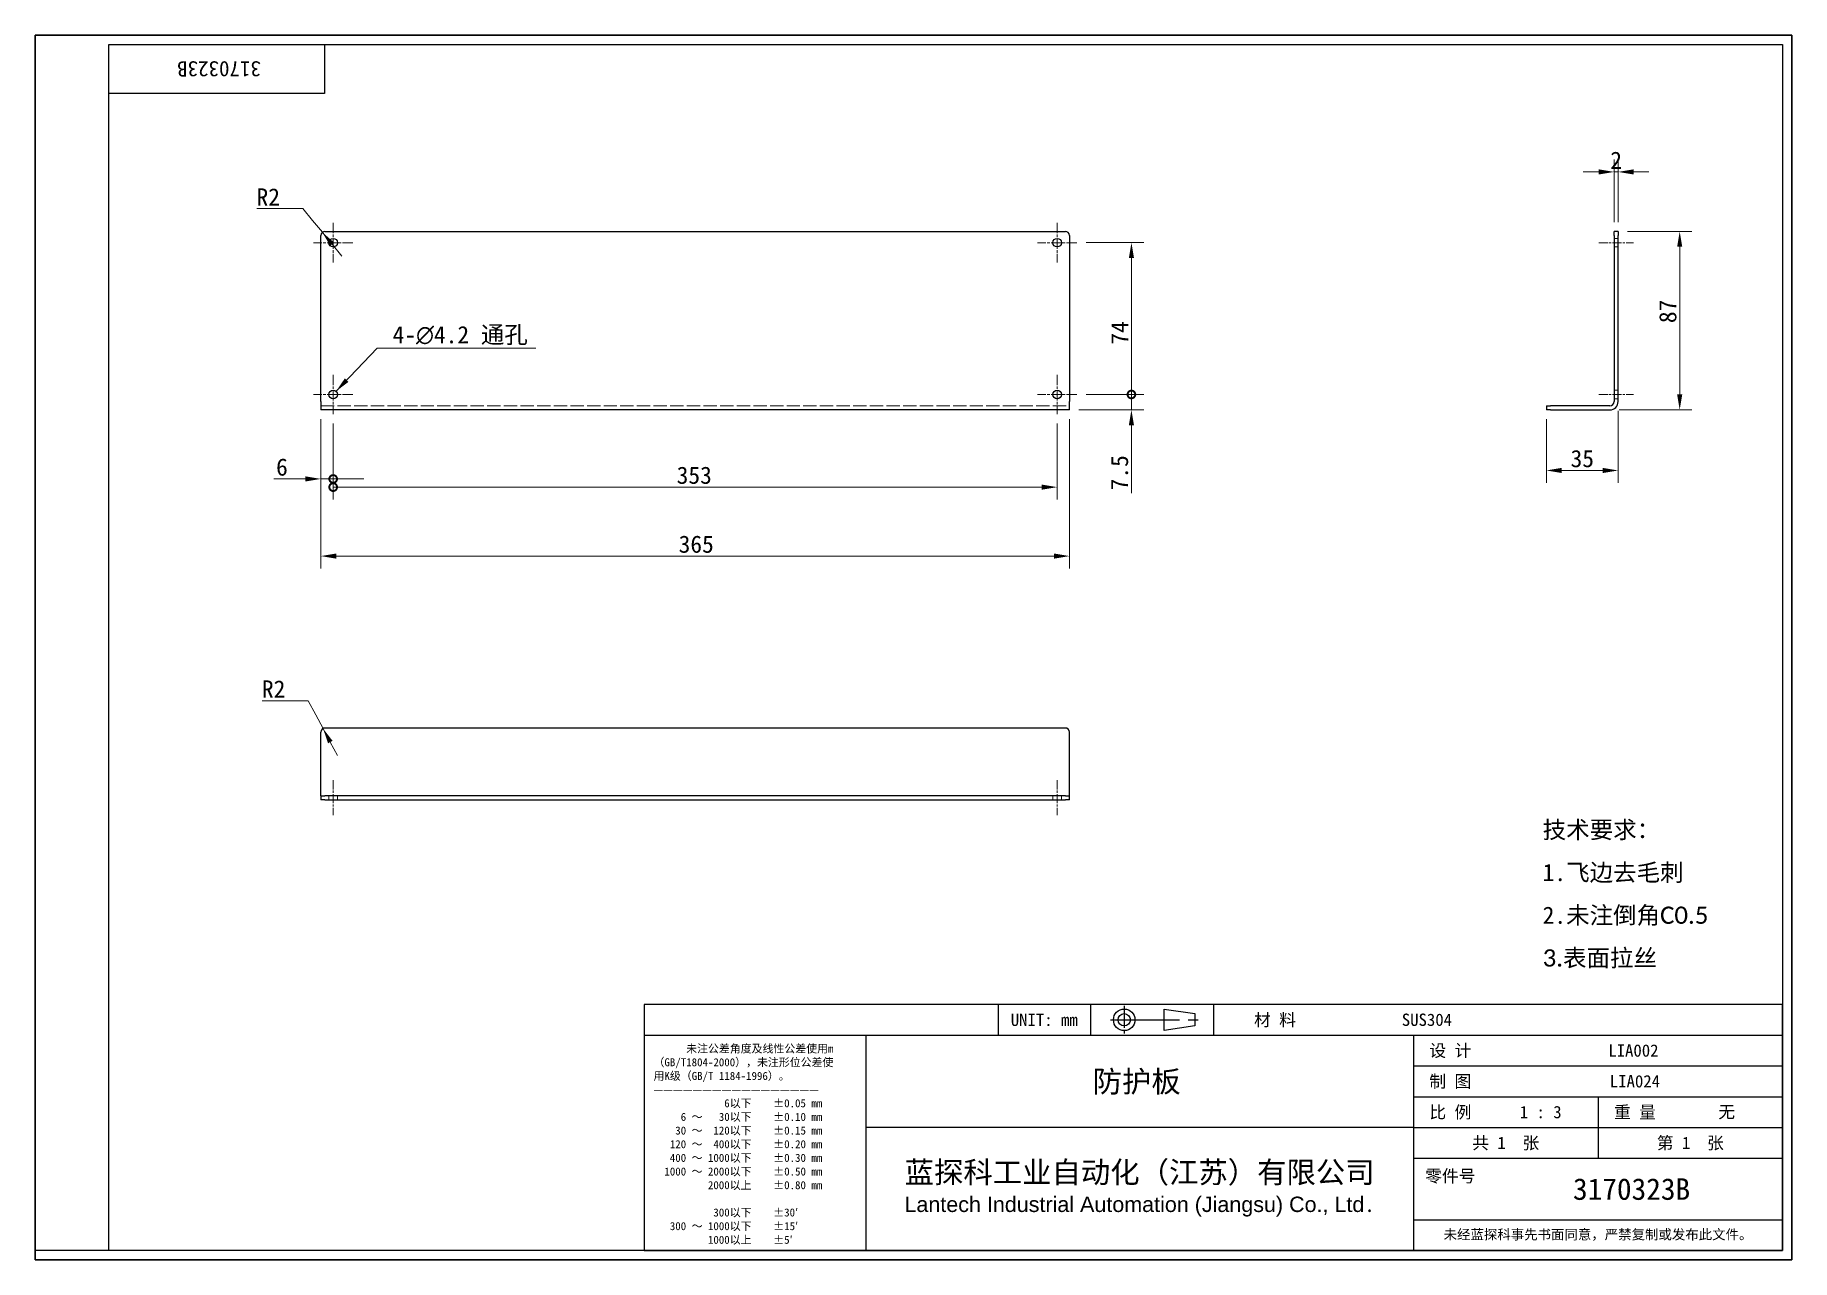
# Model space of a CAD drawing. Header units: millimetres. Extents: x 18 to 875, y 16 to 614.
import ezdxf
from ezdxf.enums import TextEntityAlignment as Align

# ---------------------------------------------------------------- set-up
doc = ezdxf.new("R2010")
doc.units = ezdxf.units.MM
doc.header["$LTSCALE"] = 3
doc.linetypes.add('CHAIN', pattern=[0.3543, 0.2362, -0.0295, 0.0591, -0.0295])
doc.linetypes.add('DASHED', pattern=[0.2067, 0.1654, -0.0413])
for name, color, linetype, lineweight in [('1', 7, 'Continuous', 18), ('可见 (ISO)', 7, 'Continuous', 25), ('图框 (ISO)', 7, 'Continuous', 35), ('标题 (ISO)', 7, 'Continuous', 25)]:
    doc.layers.add(name, color=color, linetype=linetype, lineweight=lineweight)
for name, color, linetype, lineweight, true_color in [('中心标记 (ISO)', 1, 'CHAIN', 18, 0xff0000), ('中心线 (ISO)', 1, 'CHAIN', 18, 0xff0000), ('尺寸 (ISO)', 7, 'Continuous', 18, 0x008000), ('符号 (ISO)', 7, 'Continuous', 18, 0x008000), ('隐藏 (ISO)', 5, 'DASHED', 18, 0x0000ff)]:
    doc.layers.add(name, color=color, linetype=linetype, lineweight=lineweight, true_color=true_color)
doc.styles.add('文本样式164', font='SimSun.ttf')
doc.styles.add('文本样式165', font='SimSun.ttf')
doc.styles.add('文本样式74', font='SimSun.ttf')
doc.styles.add('最新国标', font='simfang.ttf')
doc.styles.add('注释文本 (ISO)', font='simfang.ttf')
doc.dimstyles.new('默认 (GB)', dxfattribs={"dimscale": 3, "dimtxt": 2.8, "dimasz": 2.5, "dimexe": 2, "dimexo": 1.5, "dimgap": 0.5, "dimtad": 1, "dimtoh": 1, "dimdsep": 46, "dimtxsty": '最新国标', "dimcen": 0.09, "dimdle": 10, "dimclrd": 256, "dimclre": 256, "dimclrt": 256, "dimaunit": 1, "dimadec": 3, "dimazin": 2, "dimtfac": 0.535714, "dimtdec": 3, "dimtmove": 0, "dimatfit": 3, "dimfxl": 0, "dimtolj": 1, "dimlwd": -1, "dimlwe": -1, "dimarcsym": 0})
doc.dimstyles.new('默认 (GB)$7', dxfattribs={"dimscale": 3, "dimtxt": 2.8, "dimasz": 2.5, "dimexe": 2, "dimexo": 1.5, "dimgap": 0.5, "dimtad": 1, "dimtoh": 1, "dimdsep": 46, "dimtxsty": '最新国标', "dimcen": 0.09, "dimdle": 10, "dimclrd": 256, "dimclre": 256, "dimclrt": 256, "dimaunit": 1, "dimadec": 3, "dimazin": 2, "dimtfac": 0.535714, "dimtdec": 3, "dimtmove": 0, "dimatfit": 3, "dimfxl": 0, "dimtolj": 1, "dimlwd": -1, "dimlwe": -1, "dimarcsym": 0})

# ---------------------------------------------------------------- blocks, each defined once
blk = doc.blocks.new('图框 最新国标')
at = {"layer": '图框 (ISO)'}
for p, q in [((6, 7), (6, 204.5)), ((6, 204.5), (291.5, 204.5)), ((291.5, 204.5), (291.5, 5.5)), ((6, 7), (6, 5.5)), ((6, 7), (6, 5.5)), ((291.5, 5.5), (6, 5.5))]:
    blk.add_line(p, q, dxfattribs=at)
at = {"layer": '图框 (ISO)', "color": 7, "linetype": 'Continuous', "lineweight": 25}
for p, q in [((18, 203), (290, 203)), ((18, 7), (18, 203)), ((18, 203), (290, 203)), ((53, 203), (53, 195)), ((290, 203), (290, 7)), ((290, 203), (290, 7)), ((53, 195), (18, 195)), ((290, 7), (6, 7)), ((290, 7), (18, 7))]:
    blk.add_line(p, q, dxfattribs=at)
at = {"layer": '图框 (ISO)', "style": '文本样式74'}
blk.add_attdef('零件代号_001', (42.69, 200.25), '', height=2.5, rotation=180, dxfattribs=at)
blk = doc.blocks.new('标题栏 最新国标')
at = {"layer": '标题 (ISO)'}
for p, q in [((381.98, -183.84), (196.98, -183.84)), ((196.98, -183.84), (196.98, -223.84)), ((254.48, -183.84), (254.48, -188.84)), ((269.48, -183.84), (269.48, -188.84)), ((281.48, -188.09), (281.48, -184.59)), ((281.48, -184.59), (286.48, -185.34)), ((286.48, -185.34), (286.48, -187.34)), ((289.48, -183.84), (289.48, -188.84)), ((381.98, -223.84), (381.98, -183.84)), ((383.48, -183.84), (383.48, -225.34)), ((286.48, -187.34), (281.48, -188.09)), ((196.98, -188.84), (381.98, -188.84)), ((232.98, -188.84), (232.98, -223.84)), ((321.98, -188.84), (321.98, -223.84)), ((321.98, -193.84), (381.98, -193.84)), ((321.98, -198.84), (381.98, -198.84)), ((351.98, -198.84), (351.98, -208.84)), ((321.98, -203.84), (232.98, -203.84)), ((321.98, -203.84), (381.98, -203.84)), ((321.98, -208.84), (381.98, -208.84)), ((321.98, -218.84), (381.98, -218.84)), ((196.98, -223.84), (381.98, -223.84)), ((383.48, -225.34), (196.98, -225.34))]:
    blk.add_line(p, q, dxfattribs=at)
at = {"layer": '标题 (ISO)', "linetype": 'CHAIN', "ltscale": 5.000333}
blk.add_line((274.98, -184.09), (274.98, -188.59), dxfattribs=at)
at = {"layer": '标题 (ISO)', "linetype": 'CHAIN', "ltscale": 15.834605}
blk.add_line((272.73, -186.34), (286.98, -186.34), dxfattribs=at)
at = {"layer": '标题 (ISO)'}
for radius in [1.75, 1]:
    blk.add_circle((274.98, -186.34), radius, dxfattribs=at)
at = {"layer": '1', "style": '文本样式164'}
for s, p in [('UNIT: mm', (261.98, -186.34)), ('材 料', (299.48, -186.34)), ('设 计', (327.98, -191.34)), ('制 图', (327.98, -196.34)), ('比 例', (327.98, -201.34)), ('重 量', (357.98, -201.34)), ('共 1  张', (336.98, -206.34)), ('第 1  张', (366.98, -206.34))]:
    blk.add_text(s, height=2, dxfattribs=at).set_placement(p, align=Align.MIDDLE_CENTER)
at = {"layer": '标题 (ISO)', "style": '注释文本 (ISO)'}
for s, insert, char_height, attachment_point, line_spacing_factor in [('\\fSimSun|b0|i0;{\\H1.3000;      未注公差角度及线性公差使用m\\P}\\fSimSun|b0|i0;{\\H1.3000;（GB/T1804-2000），未注形位公差使\\P}\\fSimSun|b0|i0;{\\H1.3000;用K级（GB/T 1184-1996）。\\P}\\fSimSun|b0|i0;{\\H1.3000;—————————————————\\P}\\fSimSun|b0|i0;{\\H1.3000;             6以下    ±0.05 mm\\P}\\fSimSun|b0|i0;{\\H1.3000;     6 ～   30以下    ±0.10 mm\\P}\\fSimSun|b0|i0;{\\H1.3000;    30 ～  120以下    ±0.15 mm\\P}\\fSimSun|b0|i0;{\\H1.3000;   120 ～  400以下    ±0.20 mm\\P}\\fSimSun|b0|i0;{\\H1.3000;   400 ～ 1000以下    ±0.30 mm\\P}\\fSimSun|b0|i0;{\\H1.3000;  1000 ～ 2000以下    ±0.50 mm\\P}\\fSimSun|b0|i0;{\\H1.3000;          2000以上    ±0.80 mm\\P}\\fSimSun|b0|i0;{\\H1.3000;\\P}\\fSimSun|b0|i0;{\\H1.3000;           300以下    ±30′\\P}\\fSimSun|b0|i0;{\\H1.3000;   300 ～ 1000以下    ±15′\\P}\\fSimSun|b0|i0;{\\H1.3000;          1000以上    ±5′}', (198.48, -206.63), 1.3, 4, 1.023913), ('{\\fMicrosoft YaHei|b0|i0|c134|p34;\\H1.75x;蓝探科工业自动化（江苏）有限公司\\P\\fArial|b0|i0|c0|p34;\\H0.71429x;Lantech Industrial Automation (Jiangsu) Co., Ltd\\fFangSong|b0|i0|c134|p49;.\\H1.15195x; }', (277.48, -213.84), 2, 5, 0.978695)]:
    blk.add_mtext(s, dxfattribs=dict(at, insert=insert, char_height=char_height, attachment_point=attachment_point, line_spacing_factor=line_spacing_factor))
at = {"layer": '标题 (ISO)', "attachment_point": 5, "style": '注释文本 (ISO)'}
for s, insert, char_height in [('\\fFangSong|b0|i0;LIA024', (357.98, -196.34), 2), ('\\fFangSong|b0|i0;零件号', (327.98, -211.84), 2), ('\\fSimSun|b0|i0;{\\H1.6000;未经蓝探科事先书面同意，严禁复制或发布此文件。}', (351.98, -221.34), 1.6)]:
    blk.add_mtext(s, dxfattribs=dict(at, insert=insert, char_height=char_height))
at = {"layer": '标题 (ISO)'}
for tag, p, height, style in [('材料_001', (320.09, -187.33), 2, '注释文本 (ISO)'), ('设计人_001', (353.65, -192.33), 2, '注释文本 (ISO)'), ('库存编号_001', (269.84, -198.11), 3.5, '文本样式165'), ('视图比例_001', (339.26, -202.33), 2, '注释文本 (ISO)'), ('质量\\P3;_001', (371.53, -202.3), 2, '注释文本 (ISO)'), ('零件代号_001', (347.91, -215.59), 3.5, '文本样式165')]:
    blk.add_attdef(tag, p, '', height=height, dxfattribs=dict(at, style=style))
blk = doc.blocks.new('*D5')
at = {"layer": 'Defpoints', "color": 0, "transparency": 16777216}
for p in [(157.31, 430.84), (522.31, 430.84), (157.31, 359.56)]:
    blk.add_point(p, dxfattribs=at)
at = {"layer": '尺寸 (ISO)', "color": 116, "true_color": 0x00803f, "transparency": 16777216}
for p, q in [((157.31, 426.34), (157.31, 353.56)), ((522.31, 426.34), (522.31, 353.56)), ((514.81, 359.56), (164.81, 359.56))]:
    blk.add_line(p, q, dxfattribs=at)
for points in [[(164.81, 360.81), (164.81, 358.31), (157.31, 359.56)], [(514.81, 360.81), (514.81, 358.31), (522.31, 359.56)]]:
    blk.add_solid(points, dxfattribs=at)
at = {"layer": '尺寸 (ISO)', "transparency": 16777216, "insert": (340.31, 365.31), "char_height": 8.4, "attachment_point": 5, "style": '最新国标'}
blk.add_mtext('\\A1;365', dxfattribs=at)
blk = doc.blocks.new('_DotSmall')
at = {"color": 0, "linetype": 'ByBlock', "const_width": 0.5}
blk.add_lwpolyline([(-0.0625, 0, 1), (0.0625, 0, 1)], format="xyb", close=True, dxfattribs=at)
blk = doc.blocks.new('*D6')
at = {"layer": 'Defpoints', "color": 0, "transparency": 16777216}
for p in [(157.31, 430.84), (163.31, 428.74), (163.31, 397.17)]:
    blk.add_point(p, dxfattribs=at)
at = {"layer": '尺寸 (ISO)', "color": 116, "true_color": 0x00803f, "transparency": 16777216}
for p, q in [((157.31, 426.34), (157.31, 391.17)), ((163.31, 424.24), (163.31, 391.17)), ((149.81, 397.17), (134.36, 397.17)), ((163.31, 397.17), (157.31, 397.17)), ((163.31, 397.17), (178.31, 397.17))]:
    blk.add_line(p, q, dxfattribs=at)
blk.add_solid([(149.81, 398.42), (149.81, 395.92), (157.31, 397.17)], dxfattribs=at)
at = {"layer": '尺寸 (ISO)', "color": 116, "true_color": 0x00803f, "transparency": 16777216, "xscale": 7.5, "yscale": 7.5, "zscale": 7.5, "rotation": 180}
blk.add_blockref('_DotSmall', (163.31, 397.17), dxfattribs=at)
at = {"layer": '尺寸 (ISO)', "transparency": 16777216, "insert": (138.33, 402.92), "char_height": 8.4, "attachment_point": 5, "style": '最新国标'}
blk.add_mtext('\\A1;6', dxfattribs=at)
blk = doc.blocks.new('*D8')
at = {"layer": 'Defpoints', "color": 0, "transparency": 16777216}
for p in [(163.31, 428.74), (516.31, 428.74), (516.31, 393.17)]:
    blk.add_point(p, dxfattribs=at)
at = {"layer": '尺寸 (ISO)', "color": 116, "true_color": 0x00803f, "transparency": 16777216}
for p, q in [((163.31, 424.24), (163.31, 387.17)), ((516.31, 424.24), (516.31, 387.17)), ((163.31, 393.17), (508.81, 393.17))]:
    blk.add_line(p, q, dxfattribs=at)
blk.add_solid([(508.81, 394.42), (508.81, 391.92), (516.31, 393.17)], dxfattribs=at)
at = {"layer": '尺寸 (ISO)', "color": 116, "true_color": 0x00803f, "transparency": 16777216, "xscale": 7.5, "yscale": 7.5, "zscale": 7.5, "rotation": 180}
blk.add_blockref('_DotSmall', (163.31, 393.17), dxfattribs=at)
at = {"layer": '尺寸 (ISO)', "transparency": 16777216, "insert": (339.35, 398.92), "char_height": 8.4, "attachment_point": 5, "style": '最新国标'}
blk.add_mtext('\\A1;353', dxfattribs=at)
blk = doc.blocks.new('*D9')
at = {"layer": 'Defpoints', "color": 0, "transparency": 16777216}
for p in [(525.91, 438.34), (552.5, 438.34), (522.31, 430.84)]:
    blk.add_point(p, dxfattribs=at)
at = {"layer": '尺寸 (ISO)', "color": 116, "true_color": 0x00803f, "transparency": 16777216}
for p, q in [((552.5, 438.34), (552.5, 453.34)), ((530.41, 438.34), (558.5, 438.34)), ((552.5, 438.34), (552.5, 430.84)), ((526.81, 430.84), (558.5, 430.84)), ((552.5, 423.34), (552.5, 390.22))]:
    blk.add_line(p, q, dxfattribs=at)
blk.add_solid([(551.25, 423.34), (553.75, 423.34), (552.5, 430.84)], dxfattribs=at)
at = {"layer": '尺寸 (ISO)', "color": 116, "true_color": 0x00803f, "transparency": 16777216, "xscale": 7.5, "yscale": 7.5, "zscale": 7.5, "rotation": 270}
blk.add_blockref('_DotSmall', (552.5, 438.34), dxfattribs=at)
at = {"layer": '尺寸 (ISO)', "transparency": 16777216, "insert": (546.73, 400.17), "char_height": 8.4, "attachment_point": 5, "rotation": 90, "style": '最新国标'}
blk.add_mtext('\\A1;7.5', dxfattribs=at)
blk = doc.blocks.new('*D10')
at = {"layer": 'Defpoints', "color": 0, "transparency": 16777216}
for p in [(525.91, 512.34), (552.5, 512.34), (525.91, 438.34)]:
    blk.add_point(p, dxfattribs=at)
at = {"layer": '尺寸 (ISO)', "color": 116, "true_color": 0x00803f, "transparency": 16777216}
for p, q in [((530.41, 512.34), (558.5, 512.34)), ((552.5, 438.34), (552.5, 504.84)), ((530.41, 438.34), (558.5, 438.34))]:
    blk.add_line(p, q, dxfattribs=at)
blk.add_solid([(551.25, 504.84), (553.75, 504.84), (552.5, 512.34)], dxfattribs=at)
at = {"layer": '尺寸 (ISO)', "color": 116, "true_color": 0x00803f, "transparency": 16777216, "xscale": 7.5, "yscale": 7.5, "zscale": 7.5, "rotation": 270}
blk.add_blockref('_DotSmall', (552.5, 438.34), dxfattribs=at)
at = {"layer": '尺寸 (ISO)', "transparency": 16777216, "insert": (546.75, 468.34), "char_height": 8.4, "attachment_point": 5, "rotation": 90, "style": '最新国标'}
blk.add_mtext('\\A1;74', dxfattribs=at)
blk = doc.blocks.new('*D11')
at = {"layer": 'Defpoints', "color": 0, "transparency": 16777216}
for p in [(158.03, 517.38), (159.31, 515.84)]:
    blk.add_point(p, dxfattribs=at)
at = {"layer": '尺寸 (ISO)', "color": 116, "true_color": 0x00803f, "transparency": 16777216}
for p, q in [((126.09, 528.92), (148.44, 528.92)), ((148.44, 528.92), (153.24, 523.15)), ((158.03, 517.38), (153.24, 523.15)), ((159.31, 515.84), (158.03, 517.38)), ((162.82, 511.61), (167.61, 505.84))]:
    blk.add_line(p, q, dxfattribs=at)
blk.add_solid([(163.78, 512.41), (161.86, 510.81), (158.03, 517.38)], dxfattribs=at)
at = {"layer": '尺寸 (ISO)', "transparency": 16777216, "insert": (131.66, 534.62), "char_height": 8.4, "attachment_point": 5, "style": '最新国标'}
blk.add_mtext('\\A1;R2', dxfattribs=at)
blk = doc.blocks.new('*D12')
at = {"layer": 'Defpoints', "color": 0, "transparency": 16777216}
for p in [(789.81, 517.84), (785.81, 430.84), (819.81, 430.84)]:
    blk.add_point(p, dxfattribs=at)
at = {"layer": '尺寸 (ISO)', "color": 116, "true_color": 0x00803f, "transparency": 16777216}
for p, q in [((794.31, 517.84), (825.81, 517.84)), ((819.81, 510.34), (819.81, 438.34)), ((790.31, 430.84), (825.81, 430.84))]:
    blk.add_line(p, q, dxfattribs=at)
for points in [[(818.56, 510.34), (821.06, 510.34), (819.81, 517.84)], [(818.56, 438.34), (821.06, 438.34), (819.81, 430.84)]]:
    blk.add_solid(points, dxfattribs=at)
at = {"layer": '尺寸 (ISO)', "transparency": 16777216, "insert": (814.06, 478.84), "char_height": 8.4, "attachment_point": 5, "rotation": 90, "style": '最新国标'}
blk.add_mtext('\\A1;87', dxfattribs=at)
blk = doc.blocks.new('*D13')
at = {"layer": 'Defpoints', "color": 0, "transparency": 16777216}
for p in [(754.81, 430.84), (789.81, 434.84), (789.81, 401.3)]:
    blk.add_point(p, dxfattribs=at)
at = {"layer": '尺寸 (ISO)', "color": 116, "true_color": 0x00803f, "transparency": 16777216}
for p, q in [((789.81, 430.34), (789.81, 395.3)), ((754.81, 426.34), (754.81, 395.3)), ((762.31, 401.3), (782.31, 401.3))]:
    blk.add_line(p, q, dxfattribs=at)
for points in [[(762.31, 402.55), (762.31, 400.05), (754.81, 401.3)], [(782.31, 402.55), (782.31, 400.05), (789.81, 401.3)]]:
    blk.add_solid(points, dxfattribs=at)
at = {"layer": '尺寸 (ISO)', "transparency": 16777216, "insert": (772.31, 407.04), "char_height": 8.4, "attachment_point": 5, "style": '最新国标'}
blk.add_mtext('\\A1;35', dxfattribs=at)
blk = doc.blocks.new('*D14')
at = {"layer": 'Defpoints', "color": 0, "transparency": 16777216}
for p in [(787.81, 546.83), (787.81, 517.84), (789.81, 517.84)]:
    blk.add_point(p, dxfattribs=at)
at = {"layer": '尺寸 (ISO)', "color": 116, "true_color": 0x00803f, "transparency": 16777216}
for p, q in [((787.81, 522.34), (787.81, 552.83)), ((789.81, 522.34), (789.81, 552.83)), ((780.31, 546.83), (772.81, 546.83)), ((789.81, 546.83), (787.81, 546.83)), ((797.31, 546.83), (804.81, 546.83))]:
    blk.add_line(p, q, dxfattribs=at)
for points in [[(780.31, 548.08), (780.31, 545.58), (787.81, 546.83)], [(797.31, 548.08), (797.31, 545.58), (789.81, 546.83)]]:
    blk.add_solid(points, dxfattribs=at)
at = {"layer": '尺寸 (ISO)', "transparency": 16777216, "insert": (788.81, 552.53), "char_height": 8.4, "attachment_point": 5, "style": '最新国标'}
blk.add_mtext('\\A1;2', dxfattribs=at)
blk = doc.blocks.new('*D15')
at = {"layer": 'Defpoints', "color": 0, "transparency": 16777216}
for p in [(158.36, 275.52), (159.31, 273.76)]:
    blk.add_point(p, dxfattribs=at)
at = {"layer": '尺寸 (ISO)', "color": 116, "true_color": 0x00803f, "transparency": 16777216}
for p, q in [((128.71, 289.08), (151.06, 289.08)), ((151.06, 289.08), (154.81, 282.12)), ((158.36, 275.52), (154.81, 282.12)), ((159.31, 273.76), (158.36, 275.52)), ((161.91, 268.91), (165.46, 262.31))]:
    blk.add_line(p, q, dxfattribs=at)
blk.add_solid([(163.01, 269.5), (160.81, 268.32), (158.36, 275.52)], dxfattribs=at)
at = {"layer": '尺寸 (ISO)', "transparency": 16777216, "insert": (134.28, 294.78), "char_height": 8.4, "attachment_point": 5, "style": '最新国标'}
blk.add_mtext('\\A1;R2', dxfattribs=at)

msp = doc.modelspace()

# ---------------------------------------------------------------- linework, layer by layer
at = {"layer": '中心标记 (ISO)', "ltscale": 7.111628}
for p, q in [((163.3053, 521.9393), (163.3053, 502.7393)), ((516.3053, 521.9393), (516.3053, 502.7393)), ((172.9053, 512.3393), (153.7053, 512.3393)), ((525.9053, 512.3393), (506.7053, 512.3393)), ((163.3053, 447.9393), (163.3053, 428.7393)), ((516.3053, 447.9393), (516.3053, 428.7393)), ((172.9053, 438.3393), (153.7053, 438.3393)), ((525.9053, 438.3393), (506.7053, 438.3393))]:
    msp.add_line(p, q, dxfattribs=at)
at = {"layer": '中心线 (ISO)', "ltscale": 6.296742}
for p, q in [((780.3104, 512.3393), (797.3104, 512.3393)), ((780.3104, 438.3393), (797.3104, 438.3393)), ((163.3053, 250.2551), (163.3053, 233.2551)), ((516.3053, 250.2551), (516.3053, 233.2551))]:
    msp.add_line(p, q, dxfattribs=at)
at = {"layer": '可见 (ISO)'}
for p, q in [((157.3053, 434.8393), (157.3053, 515.8393)), ((159.3053, 517.8393), (520.3053, 517.8393)), ((522.3053, 515.8393), (522.3053, 434.8393)), ((789.8104, 517.8393), (787.8104, 517.8393)), ((787.8104, 515.8393), (787.8104, 517.8393)), ((787.8104, 515.8393), (787.8104, 434.8393)), ((789.8104, 517.8393), (789.8104, 515.8393)), ((789.8104, 434.8393), (789.8104, 515.8393)), ((157.3053, 434.8393), (157.3053, 430.8393)), ((522.3053, 430.8393), (157.3053, 430.8393)), ((522.3053, 430.8393), (522.3053, 434.8393)), ((754.8104, 432.8393), (754.8104, 430.8393)), ((754.8104, 432.8393), (756.8104, 432.8393)), ((756.8104, 430.8393), (754.8104, 430.8393)), ((785.8104, 432.8393), (756.8104, 432.8393)), ((756.8104, 430.8393), (785.8104, 430.8393)), ((520.3053, 275.7551), (159.3053, 275.7551)), ((157.3053, 244.7551), (157.3053, 273.7551)), ((522.3053, 244.7551), (522.3053, 273.7551)), ((157.3053, 242.7551), (157.3053, 244.7551)), ((157.3053, 242.7551), (159.3053, 242.7551)), ((157.3053, 242.7551), (157.3053, 240.7551)), ((159.3053, 240.7551), (157.3053, 240.7551)), ((520.3053, 242.7551), (159.3053, 242.7551)), ((159.3053, 240.7551), (520.3053, 240.7551)), ((520.3053, 242.7551), (522.3053, 242.7551)), ((522.3053, 240.7551), (520.3053, 240.7551)), ((522.3053, 242.7551), (522.3053, 244.7551)), ((522.3053, 240.7551), (522.3053, 242.7551))]:
    msp.add_line(p, q, dxfattribs=at)
for centre in [(163.3053, 512.3393), (516.3053, 512.3393), (163.3053, 438.3393), (516.3053, 438.3393)]:
    msp.add_circle(centre, 2.1, dxfattribs=at)
for centre, radius, start, end in [((159.3053, 515.8393), 2, 90, 180), ((520.3053, 515.8393), 2, 0, 90), ((785.8104, 434.8393), 2, 270, 0), ((785.8104, 434.8393), 4, 270, 0), ((159.3053, 273.7551), 2, 90, 180), ((520.3053, 273.7551), 2, 0, 90)]:
    msp.add_arc(centre, radius, start, end, dxfattribs=at)
at = {"layer": '隐藏 (ISO)', "ltscale": 1.269698}
for p, q in [((787.8104, 514.4393), (789.8104, 514.4393)), ((787.8104, 510.2393), (789.8104, 510.2393)), ((787.8104, 440.4393), (789.8104, 440.4393)), ((787.8104, 436.2393), (789.8104, 436.2393)), ((161.2053, 242.7551), (161.2053, 240.7551)), ((165.4053, 242.7551), (165.4053, 240.7551)), ((514.2053, 242.7551), (514.2053, 240.7551)), ((518.4053, 242.7551), (518.4053, 240.7551))]:
    msp.add_line(p, q, dxfattribs=at)
at = {"layer": '隐藏 (ISO)', "ltscale": 13.080328}
msp.add_line((157.3053, 432.8393), (522.3053, 432.8393), dxfattribs=at)

# ---------------------------------------------------------------- block references
at = {"xscale": 3, "yscale": 3, "zscale": 3}
for name, p, values in [('图框 最新国标', (0, 0), {'零件代号_001': '3170323B'}), ('标题栏 最新国标', (-275.9476, 692.5328), {'零件代号_001': '3170323B', '库存编号_001': '防护板', '质量\\P3;_001': '无', '视图比例_001': '1 : 3', '设计人_001': 'LIA002', '材料_001': 'SUS304'})]:
    msp.add_blockref(name, p, dxfattribs=at).add_auto_attribs(values)

# ---------------------------------------------------------------- texts
at = {"layer": '符号 (ISO)', "char_height": 8.4}
for s, insert, width, attachment_point, line_spacing_factor, style in [('4-\\fAIGDT|b0|i0;{\\H8.4000;n}\\fFangSong|b0|i0;{\\H8.4000;4.2 通孔}', (192.3063, 462.3728), 73.013614, 7, 0.49, '最新国标'), ('\\fFangSong|b0|i0;{\\H8.4000;技术要求：\\P}\\fFangSong|b0|i0;{\\H8.4000;1.飞边去毛刺\\P}\\fFangSong|b0|i0;{\\H8.4000;2.未注倒角}\\fCalibri|b0|i0;{\\H8.4000;C0.5\\P}\\fCalibri|b0|i0;{\\H8.4000;3.}\\fFangSong|b0|i0;{\\H8.4000;表面拉丝}', (752.9904, 194.471), 86.689026, 4, 1.488394, '注释文本 (ISO)')]:
    msp.add_mtext(s, dxfattribs=dict(at, insert=insert, width=width, attachment_point=attachment_point, line_spacing_factor=line_spacing_factor, style=style))

# ---------------------------------------------------------------- dimensions: what is measured, and where the dimension line sits
at = {"layer": '尺寸 (ISO)', "color": 116, "true_color": 0x00803f}
for base, p1, p2, angle, override, picture, middle in [((787.8104, 546.8276), (789.8104, 517.8393), (787.8104, 517.8393), 180, {"dimgap": 0.5, "dimtoh": 0, "dimdec": 2, "dimtol": 0, "dimlim": 0, "dimtp": 0, "dimtm": 0, "dimtdec": 3, "dimtofl": 1, "dimatfit": 1}, '*D14', (788.8104, 546.8276)), ((819.8104, 430.8393), (789.8104, 517.8393), (785.8104, 430.8393), 90, {"dimgap": 0.5, "dimtoh": 0, "dimdec": 2, "dimtol": 0, "dimlim": 0, "dimtp": 0, "dimtm": 0, "dimtdec": 3, "dimtofl": 0, "dimatfit": 1}, '*D12', (819.8104, 478.8393)), ((552.5, 512.3393), (525.9053, 438.3393), (525.9053, 512.3393), 90, {"dimgap": 0.5, "dimtoh": 0, "dimdec": 2, "dimblk1": 'DotSmall', "dimsah": 1, "dimdle": 0, "dimtol": 0, "dimlim": 0, "dimtp": 0, "dimtm": 0, "dimtdec": 3, "dimtofl": 0, "dimatfit": 1}, '*D10', (552.5, 468.3393)), ((552.5, 438.3393), (522.3053, 430.8393), (525.9053, 438.3393), 90, {"dimgap": 0.5, "dimtoh": 0, "dimdec": 2, "dimblk2": 'DotSmall', "dimsah": 1, "dimdle": 0, "dimtol": 0, "dimlim": 0, "dimtp": 0, "dimtm": 0, "dimtdec": 3, "dimtofl": 1, "dimatfit": 1}, '*D9', (552.5, 400.1699)), ((163.3053, 397.1729), (157.3053, 430.8393), (163.3053, 428.7393), 180, {"dimgap": 0.5, "dimtoh": 0, "dimdec": 2, "dimblk2": 'DotSmall', "dimsah": 1, "dimdle": 0, "dimtol": 0, "dimlim": 0, "dimtp": 0, "dimtm": 0, "dimtdec": 3, "dimtofl": 1, "dimatfit": 1}, '*D6', (138.3333, 397.1729)), ((157.3053, 359.5595), (522.3053, 430.8393), (157.3053, 430.8393), 180, {"dimgap": 0.5, "dimtoh": 0, "dimdec": 2, "dimtol": 0, "dimlim": 0, "dimtp": 0, "dimtm": 0, "dimtdec": 3, "dimtofl": 0, "dimatfit": 1}, '*D5', (340.3053, 359.5595)), ((516.3053, 393.1729), (163.3053, 428.7393), (516.3053, 428.7393), 180, {"dimgap": 0.5, "dimtoh": 0, "dimdec": 2, "dimblk1": 'DotSmall', "dimsah": 1, "dimdle": 0, "dimtol": 0, "dimlim": 0, "dimtp": 0, "dimtm": 0, "dimtdec": 3, "dimtofl": 0, "dimatfit": 1}, '*D8', (339.3453, 393.1729)), ((789.8104, 401.2954), (754.8104, 430.8393), (789.8104, 434.8393), 180, {"dimgap": 0.5, "dimtoh": 0, "dimdec": 2, "dimtol": 0, "dimlim": 0, "dimtp": 0, "dimtm": 0, "dimtdec": 3, "dimtofl": 0, "dimatfit": 1}, '*D13', (772.3104, 401.2954))]:
    dim = msp.add_linear_dim(base=base, p1=p1, p2=p2, angle=angle, dimstyle='默认 (GB)', override=override, dxfattribs=at)
    dim.commit()
    dim.dimension.update_dxf_attribs({"geometry": picture, "text_midpoint": middle, "dimtype": 160})
for center, mpoint, picture, middle in [((159.3053, 515.8393), (158.0274, 517.3778), '*D11', (131.6558, 528.9169)), ((159.3053, 273.7551), (158.3581, 275.5166), '*D15', (134.2754, 289.0847))]:
    dim = msp.add_radius_dim(center=center, mpoint=mpoint, dimstyle='默认 (GB)', override={"dimgap": 0.5, "dimtih": 1, "dimdec": 2, "dimlfac": 1, "dimcen": 0, "dimtol": 0, "dimlim": 0, "dimtp": 0, "dimtm": 0, "dimtdec": 3}, dxfattribs=at)
    dim.commit()
    dim.dimension.update_dxf_attribs({"geometry": picture, "text_midpoint": middle, "dimtype": 164})

# ---------------------------------------------------------------- leaders
at = {"layer": '符号 (ISO)', "annotation_type": 0, "has_hookline": 1, "hookline_direction": 0, "text_width": 69.8189}
msp.add_leader([(164.7113, 439.8992), (184.8063, 460.9728), (192.3063, 460.9728)], dimstyle='默认 (GB)$7', override={"dimgap": 0, "dimtad": 1}, dxfattribs=at)

doc.saveas('drawing.dxf')
